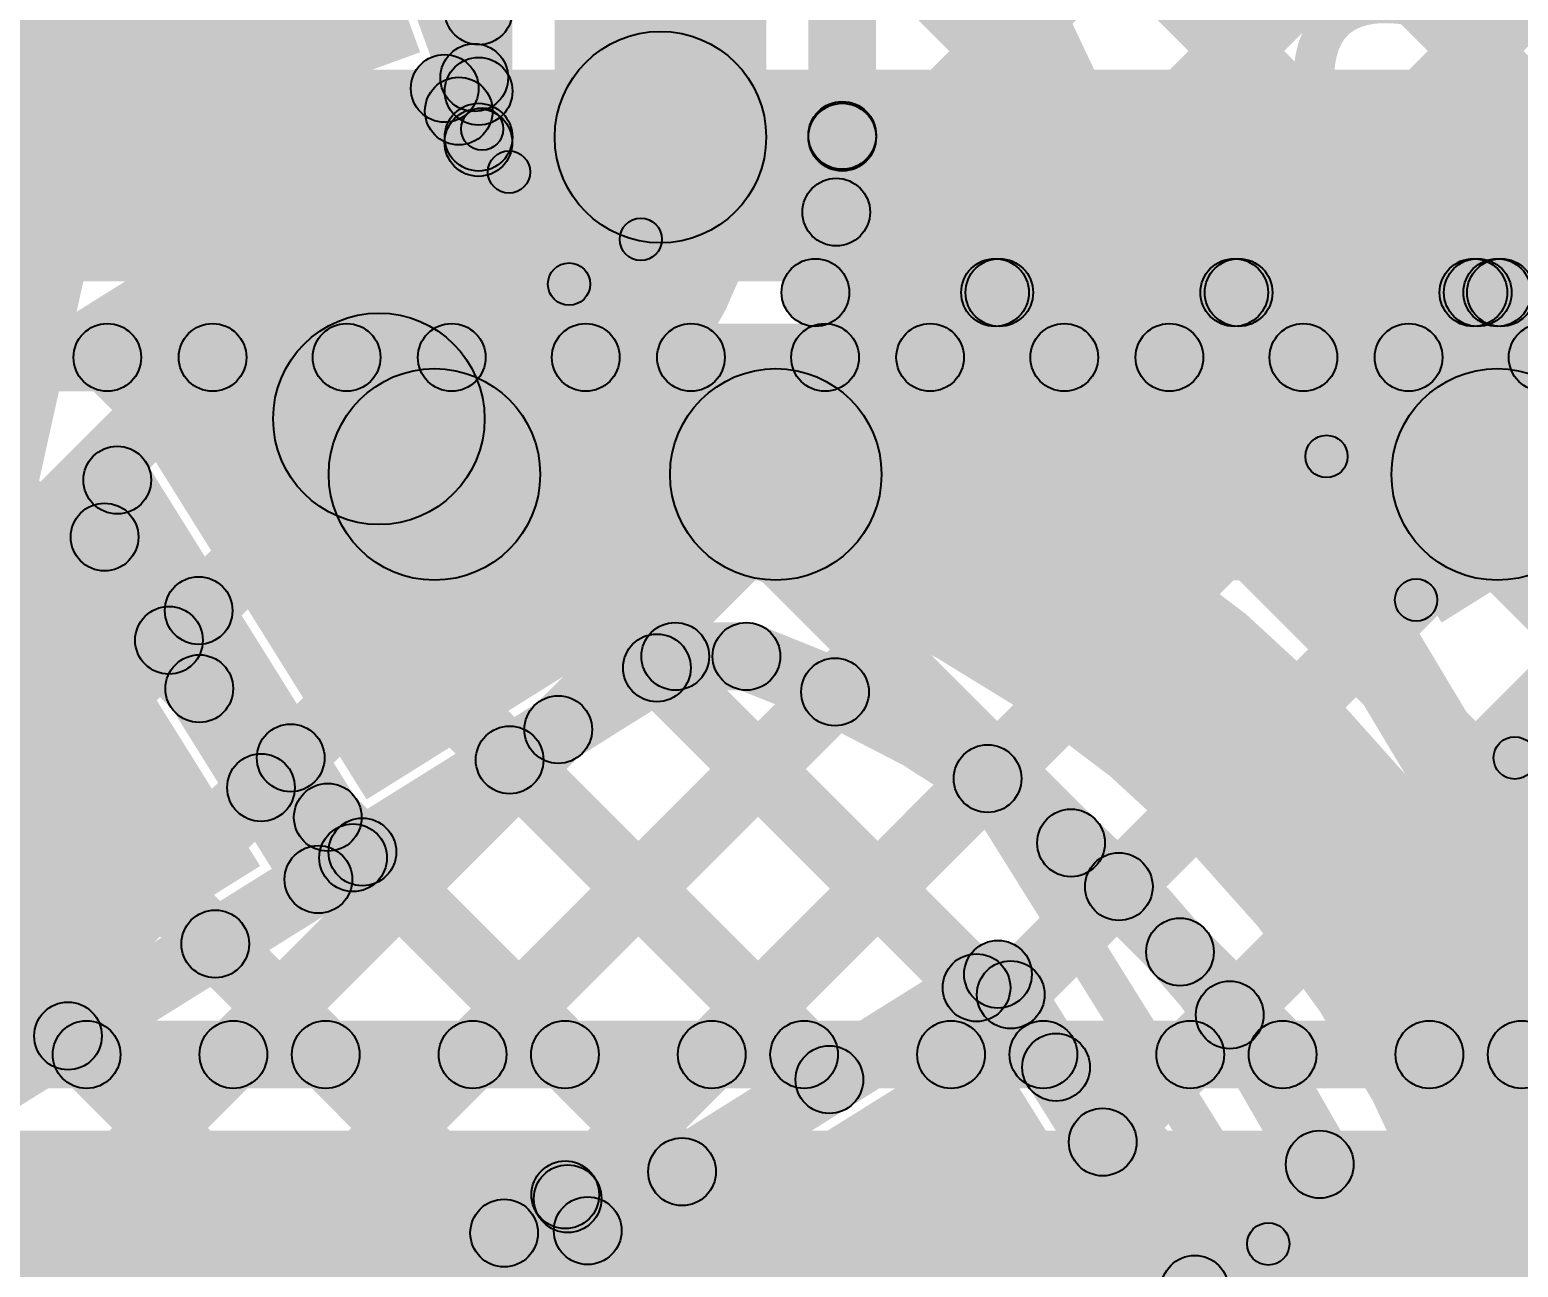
# Model space of a CAD drawing. Header units: millimetres. Extents: x -2.17 to 2.17, y -2.17 to 2.17.
# Drawn here: x -0.9881 to -0.8121, y -0.5866 to -0.4404 of the extents above; entities that cross this region are included whole.
import ezdxf

# ---------------------------------------------------------------- set-up
doc = ezdxf.new("R2010")
doc.units = ezdxf.units.MM
doc.header["$MEASUREMENT"] = 0
for name, color, linetype in [('BottomLayer', 5, 'Continuous'), ('BottomOverlay', 54, 'Continuous'), ('Mechanical2', 216, 'Continuous'), ('TopLayer', 1, 'Continuous'), ('TopOverlay', 2, 'Continuous'), ('TopPaste', 8, 'Continuous'), ('TopSolder', 216, 'Continuous')]:
    doc.layers.add(name, color=color, linetype=linetype)

# ---------------------------------------------------------------- blocks, each defined once
blk = doc.blocks.new('WS2812B_M____216')
at = {"layer": 'TopLayer'}
blk.add_hatch(color=1, dxfattribs=at).paths.add_polyline_path([(0.03504, 0.05079), (0.09409, 0.05079), (0.09409, 0.01142), (0.03504, 0.01142)])
at = {"layer": 'TopPaste'}
blk.add_hatch(color=8, dxfattribs=at).paths.add_polyline_path([(0.03504, 0.05079), (0.09409, 0.05079), (0.09409, 0.01142), (0.03504, 0.01142)])
at = {"layer": 'TopSolder'}
blk.add_hatch(color=216, dxfattribs=at).paths.add_polyline_path([(0.03104, 0.05479), (0.09809, 0.05479), (0.09809, 0.00742), (0.03104, 0.00742)])
blk = doc.blocks.new('WS2812B_M____218')
at = {"layer": 'TopLayer'}
for points in [[(-0.09409, 0.05079), (-0.03504, 0.05079), (-0.03504, 0.01142), (-0.09409, 0.01142)], [(0.03504, 0.05079), (0.09409, 0.05079), (0.09409, 0.01142), (0.03504, 0.01142)], [(-0.09409, -0.01142), (-0.03504, -0.01142), (-0.03504, -0.05079), (-0.09409, -0.05079)]]:
    blk.add_hatch(color=1, dxfattribs=at).paths.add_polyline_path(points)
at = {"layer": 'TopOverlay'}
h = blk.add_hatch(color=2, dxfattribs=at)
edge = h.paths.add_edge_path()
edge.add_arc((-0.07, 0.07), 0.0025, 0, 360)
h = blk.add_hatch(color=2, dxfattribs=at)
edge = h.paths.add_edge_path()
edge.add_arc((-0.07, 0.07), 0.0025, 0, 360)
for points in [[(-0.07, 0.0675), (-0.07, 0.0725), (0.07, 0.0725), (0.07, 0.0675)], [(-0.0675, 0.06), (-0.0725, 0.06), (-0.0725, 0.07), (-0.0675, 0.07)], [(0.0725, 0.06), (0.0675, 0.06), (0.0675, 0.07), (0.0725, 0.07)]]:
    blk.add_hatch(color=2, dxfattribs=at).paths.add_polyline_path(points)
h = blk.add_hatch(color=2, dxfattribs=at)
edge = h.paths.add_edge_path()
edge.add_arc((0.07, 0.07), 0.0025, 0, 360)
h = blk.add_hatch(color=2, dxfattribs=at)
edge = h.paths.add_edge_path()
edge.add_arc((0.07, 0.07), 0.0025, 0, 360)
h = blk.add_hatch(color=2, dxfattribs=at)
edge = h.paths.add_edge_path()
edge.add_arc((-0.091, 0.061), 0.0025, 0, 360)
h = blk.add_hatch(color=2, dxfattribs=at)
edge = h.paths.add_edge_path()
edge.add_arc((-0.085, 0.061), 0.0025, 0, 360)
h = blk.add_hatch(color=2, dxfattribs=at)
edge = h.paths.add_edge_path()
edge.add_arc((-0.07, 0.06), 0.0025, 0, 360)
at = {"layer": 'TopPaste'}
for points in [[(-0.09409, 0.05079), (-0.03504, 0.05079), (-0.03504, 0.01142), (-0.09409, 0.01142)], [(0.03504, 0.05079), (0.09409, 0.05079), (0.09409, 0.01142), (0.03504, 0.01142)], [(-0.09409, -0.01142), (-0.03504, -0.01142), (-0.03504, -0.05079), (-0.09409, -0.05079)]]:
    blk.add_hatch(color=8, dxfattribs=at).paths.add_polyline_path(points)
at = {"layer": 'TopSolder'}
for points in [[(-0.09809, 0.05479), (-0.03104, 0.05479), (-0.03104, 0.00742), (-0.09809, 0.00742)], [(0.03104, 0.05479), (0.09809, 0.05479), (0.09809, 0.00742), (0.03104, 0.00742)], [(-0.09809, -0.00742), (-0.03104, -0.00742), (-0.03104, -0.05479), (-0.09809, -0.05479)]]:
    blk.add_hatch(color=216, dxfattribs=at).paths.add_polyline_path(points)
at = {"layer": 'TopOverlay', "const_width": 0.005}
blk.add_lwpolyline([(-0.085, 0.061, 1), (-0.091, 0.061, 1)], format="xyb", close=True, dxfattribs=at)
at = {"layer": 'TopOverlay'}
for centre in [(-0.07, 0.07), (-0.07, 0.07), (0.07, 0.07), (0.07, 0.07), (-0.091, 0.061), (-0.085, 0.061), (-0.07, 0.06)]:
    blk.add_circle(centre, 0.0025, dxfattribs=at)
blk = doc.blocks.new('C__0402_389')
at = {"layer": 'TopLayer'}
for points in [[(-0.0275, -0.0125), (-0.0275, 0.0125), (-0.0095, 0.0125), (-0.0095, -0.0125)], [(0.0095, -0.0125), (0.0095, 0.0125), (0.0275, 0.0125), (0.0275, -0.0125)]]:
    blk.add_hatch(color=1, dxfattribs=at).paths.add_polyline_path(points)
at = {"layer": 'TopOverlay'}
h = blk.add_hatch(color=2, dxfattribs=at)
edge = h.paths.add_edge_path()
edge.add_arc((-0.031, 0.016), 0.0025, 0, 360)
h = blk.add_hatch(color=2, dxfattribs=at)
edge = h.paths.add_edge_path()
edge.add_arc((-0.031, 0.016), 0.0025, 0, 360)
for points in [[(-0.011, 0.0185), (-0.011, 0.0135), (-0.031, 0.0135), (-0.031, 0.0185)], [(0.031, 0.0185), (0.031, 0.0135), (0.011, 0.0135), (0.011, 0.0185)], [(-0.0335, 0.016), (-0.0285, 0.016), (-0.0285, -0.016), (-0.0335, -0.016)], [(0.0285, 0.016), (0.0335, 0.016), (0.0335, -0.016), (0.0285, -0.016)], [(-0.011, -0.0135), (-0.011, -0.0185), (-0.031, -0.0185), (-0.031, -0.0135)], [(0.031, -0.0135), (0.031, -0.0185), (0.011, -0.0185), (0.011, -0.0135)]]:
    blk.add_hatch(color=2, dxfattribs=at).paths.add_polyline_path(points)
h = blk.add_hatch(color=2, dxfattribs=at)
edge = h.paths.add_edge_path()
edge.add_arc((-0.011, 0.016), 0.0025, 0, 360)
h = blk.add_hatch(color=2, dxfattribs=at)
edge = h.paths.add_edge_path()
edge.add_arc((0.011, 0.016), 0.0025, 0, 360)
h = blk.add_hatch(color=2, dxfattribs=at)
edge = h.paths.add_edge_path()
edge.add_arc((0.031, 0.016), 0.0025, 0, 360)
h = blk.add_hatch(color=2, dxfattribs=at)
edge = h.paths.add_edge_path()
edge.add_arc((0.031, 0.016), 0.0025, 0, 360)
h = blk.add_hatch(color=2, dxfattribs=at)
edge = h.paths.add_edge_path()
edge.add_arc((-0.031, -0.016), 0.0025, 0, 360)
h = blk.add_hatch(color=2, dxfattribs=at)
edge = h.paths.add_edge_path()
edge.add_arc((-0.031, -0.016), 0.0025, 0, 360)
h = blk.add_hatch(color=2, dxfattribs=at)
edge = h.paths.add_edge_path()
edge.add_arc((-0.011, -0.016), 0.0025, 0, 360)
h = blk.add_hatch(color=2, dxfattribs=at)
edge = h.paths.add_edge_path()
edge.add_arc((0.011, -0.016), 0.0025, 0, 360)
h = blk.add_hatch(color=2, dxfattribs=at)
edge = h.paths.add_edge_path()
edge.add_arc((0.031, -0.016), 0.0025, 0, 360)
h = blk.add_hatch(color=2, dxfattribs=at)
edge = h.paths.add_edge_path()
edge.add_arc((0.031, -0.016), 0.0025, 0, 360)
at = {"layer": 'TopPaste'}
for points in [[(-0.0275, -0.0125), (-0.0275, 0.0125), (-0.0095, 0.0125), (-0.0095, -0.0125)], [(0.0095, -0.0125), (0.0095, 0.0125), (0.0275, 0.0125), (0.0275, -0.0125)]]:
    blk.add_hatch(color=8, dxfattribs=at).paths.add_polyline_path(points)
at = {"layer": 'TopSolder'}
for points in [[(-0.02986, -0.01486), (-0.02986, 0.01486), (-0.00714, 0.01486), (-0.00714, -0.01486)], [(0.00714, -0.01486), (0.00714, 0.01486), (0.02986, 0.01486), (0.02986, -0.01486)]]:
    blk.add_hatch(color=216, dxfattribs=at).paths.add_polyline_path(points)
at = {"layer": 'TopOverlay'}
for centre in [(-0.031, 0.016), (-0.031, 0.016), (-0.011, 0.016), (0.011, 0.016), (0.031, 0.016), (0.031, 0.016), (-0.031, -0.016), (-0.031, -0.016), (-0.011, -0.016), (0.011, -0.016), (0.031, -0.016), (0.031, -0.016)]:
    blk.add_circle(centre, 0.0025, dxfattribs=at)

msp = doc.modelspace()

# ---------------------------------------------------------------- hatches: boundary and pattern name
at = {"layer": 'BottomLayer'}
for points in [[(-1.01947, -0.47011), (-1.01947, -0.44511), (-0.62661, -0.44511), (-0.62661, -0.47011)], [(-1.01947, -0.48311), (-1.01947, -0.47511), (-0.62661, -0.47511), (-0.62661, -0.48311)], [(-1.06663, -0.48194), (-1.06097, -0.47628), (-0.97858, -0.55867), (-0.98424, -0.56433)], [(-1.0387, -0.55696), (-1.04436, -0.5513), (-0.96934, -0.47628), (-0.96368, -0.48194)], [(-1.03834, -0.48194), (-1.03269, -0.47628), (-0.9503, -0.55867), (-0.95596, -0.56433)], [(-1.01779, -0.56433), (-1.02344, -0.55867), (-0.94105, -0.47628), (-0.9354, -0.48194)], [(-1.01006, -0.48194), (-1.0044, -0.47628), (-0.92201, -0.55867), (-0.92767, -0.56433)], [(-0.9895, -0.56433), (-0.99516, -0.55867), (-0.91277, -0.47628), (-0.90711, -0.48194)], [(-0.98178, -0.48194), (-0.97612, -0.47628), (-0.89373, -0.55867), (-0.89939, -0.56433)], [(-0.96122, -0.56433), (-0.96688, -0.55867), (-0.88449, -0.47628), (-0.87883, -0.48194)], [(-0.95349, -0.48194), (-0.94783, -0.47628), (-0.86545, -0.55867), (-0.8711, -0.56433)], [(-0.93293, -0.56433), (-0.93859, -0.55867), (-0.8562, -0.47628), (-0.85054, -0.48194)], [(-0.92521, -0.48194), (-0.91955, -0.47628), (-0.83716, -0.55867), (-0.84282, -0.56433)], [(-0.90465, -0.56433), (-0.91031, -0.55867), (-0.82792, -0.47628), (-0.82226, -0.48194)], [(-0.89692, -0.48194), (-0.89127, -0.47628), (-0.80888, -0.55867), (-0.81453, -0.56433)], [(-0.87637, -0.56433), (-0.88202, -0.55867), (-0.79963, -0.47628), (-0.79398, -0.48194)], [(-0.86864, -0.48194), (-0.86298, -0.47628), (-0.78059, -0.55867), (-0.78625, -0.56433)], [(-0.84808, -0.56433), (-0.85374, -0.55867), (-0.77135, -0.47628), (-0.76569, -0.48194)], [(-0.84035, -0.48194), (-0.8347, -0.47628), (-0.75231, -0.55867), (-0.75797, -0.56433)], [(-0.8198, -0.56433), (-0.82545, -0.55867), (-0.74306, -0.47628), (-0.73741, -0.48194)], [(-1.03745, -0.5655), (-1.03745, -0.5575), (-0.29659, -0.5575), (-0.29659, -0.5655)], [(-1.06861, -0.5955), (-1.06861, -0.5705), (-0.285, -0.5705), (-0.285, -0.5955)]]:
    msp.add_hatch(color=5, dxfattribs=at).paths.add_polyline_path(points)
h = msp.add_hatch(color=5, dxfattribs=at)
edge = h.paths.add_edge_path()
edge.add_arc((-0.97895, -0.47911), 0.004, 0, 360)
h = msp.add_hatch(color=5, dxfattribs=at)
edge = h.paths.add_edge_path()
edge.add_arc((-0.96651, -0.47911), 0.004, 0, 360)
h = msp.add_hatch(color=5, dxfattribs=at)
edge = h.paths.add_edge_path()
edge.add_arc((-0.95066, -0.47911), 0.004, 0, 360)
h = msp.add_hatch(color=5, dxfattribs=at)
edge = h.paths.add_edge_path()
edge.add_arc((-0.93823, -0.47911), 0.004, 0, 360)
h = msp.add_hatch(color=5, dxfattribs=at)
edge = h.paths.add_edge_path()
edge.add_arc((-0.92238, -0.47911), 0.004, 0, 360)
h = msp.add_hatch(color=5, dxfattribs=at)
edge = h.paths.add_edge_path()
edge.add_arc((-0.90994, -0.47911), 0.004, 0, 360)
h = msp.add_hatch(color=5, dxfattribs=at)
edge = h.paths.add_edge_path()
edge.add_arc((-0.89409, -0.47911), 0.004, 0, 360)
h = msp.add_hatch(color=5, dxfattribs=at)
edge = h.paths.add_edge_path()
edge.add_arc((-0.88166, -0.47911), 0.004, 0, 360)
h = msp.add_hatch(color=5, dxfattribs=at)
edge = h.paths.add_edge_path()
edge.add_arc((-0.86581, -0.47911), 0.004, 0, 360)
h = msp.add_hatch(color=5, dxfattribs=at)
edge = h.paths.add_edge_path()
edge.add_arc((-0.85337, -0.47911), 0.004, 0, 360)
h = msp.add_hatch(color=5, dxfattribs=at)
edge = h.paths.add_edge_path()
edge.add_arc((-0.83753, -0.47911), 0.004, 0, 360)
h = msp.add_hatch(color=5, dxfattribs=at)
edge = h.paths.add_edge_path()
edge.add_arc((-0.82509, -0.47911), 0.004, 0, 360)
h = msp.add_hatch(color=5, dxfattribs=at)
edge = h.paths.add_edge_path()
edge.add_arc((-0.80924, -0.47911), 0.004, 0, 360)
h = msp.add_hatch(color=5, dxfattribs=at)
edge = h.paths.add_edge_path()
edge.add_arc((-0.98141, -0.5615), 0.004, 0, 360)
h = msp.add_hatch(color=5, dxfattribs=at)
edge = h.paths.add_edge_path()
edge.add_arc((-0.96405, -0.5615), 0.004, 0, 360)
h = msp.add_hatch(color=5, dxfattribs=at)
edge = h.paths.add_edge_path()
edge.add_arc((-0.95313, -0.5615), 0.004, 0, 360)
h = msp.add_hatch(color=5, dxfattribs=at)
edge = h.paths.add_edge_path()
edge.add_arc((-0.93576, -0.5615), 0.004, 0, 360)
h = msp.add_hatch(color=5, dxfattribs=at)
edge = h.paths.add_edge_path()
edge.add_arc((-0.92484, -0.5615), 0.004, 0, 360)
h = msp.add_hatch(color=5, dxfattribs=at)
edge = h.paths.add_edge_path()
edge.add_arc((-0.90748, -0.5615), 0.004, 0, 360)
h = msp.add_hatch(color=5, dxfattribs=at)
edge = h.paths.add_edge_path()
edge.add_arc((-0.89656, -0.5615), 0.004, 0, 360)
h = msp.add_hatch(color=5, dxfattribs=at)
edge = h.paths.add_edge_path()
edge.add_arc((-0.87919, -0.5615), 0.004, 0, 360)
h = msp.add_hatch(color=5, dxfattribs=at)
edge = h.paths.add_edge_path()
edge.add_arc((-0.86827, -0.5615), 0.004, 0, 360)
h = msp.add_hatch(color=5, dxfattribs=at)
edge = h.paths.add_edge_path()
edge.add_arc((-0.85091, -0.5615), 0.004, 0, 360)
h = msp.add_hatch(color=5, dxfattribs=at)
edge = h.paths.add_edge_path()
edge.add_arc((-0.83999, -0.5615), 0.004, 0, 360)
h = msp.add_hatch(color=5, dxfattribs=at)
edge = h.paths.add_edge_path()
edge.add_arc((-0.82263, -0.5615), 0.004, 0, 360)
h = msp.add_hatch(color=5, dxfattribs=at)
edge = h.paths.add_edge_path()
edge.add_arc((-0.81171, -0.5615), 0.004, 0, 360)
at = {"layer": 'TopLayer'}
for points in [[(-0.96567, -0.375), (-0.95815, -0.37226), (-0.9318, -0.44467), (-0.93932, -0.44741)], [(-0.88545, -0.38028), (-0.87979, -0.37462), (-0.79367, -0.46074), (-0.79933, -0.4664)], [(-0.88994, -0.46477), (-0.8956, -0.45911), (-0.82691, -0.39042), (-0.82125, -0.39608)], [(-0.8949, -0.39911), (-0.88924, -0.39346), (-0.81408, -0.46862), (-0.81974, -0.47427)], [(-0.93105, -0.45308), (-0.93905, -0.45308), (-0.93905, -0.3983), (-0.93105, -0.3983)], [(-0.90105, -0.45308), (-0.92605, -0.45308), (-0.92605, -0.3983), (-0.90105, -0.3983)], [(-0.88805, -0.45308), (-0.89605, -0.45308), (-0.89605, -0.3983), (-0.88805, -0.3983)], [(-0.87116, -0.47427), (-0.87682, -0.46862), (-0.81345, -0.40525), (-0.80779, -0.4109)], [(-0.99385, -0.52442), (-1.00361, -0.52225), (-0.98057, -0.41856), (-0.97081, -0.42073)], [(-0.89488, -0.42741), (-0.88922, -0.42176), (-0.84236, -0.46862), (-0.84802, -0.47427)], [(-0.84288, -0.47427), (-0.84854, -0.46862), (-0.80729, -0.42738), (-0.80164, -0.43303)], [(-0.94319, -0.43567), (-0.93753, -0.43002), (-0.93222, -0.43533), (-0.93788, -0.44098)], [(-0.93769, -0.45107), (-0.94043, -0.44356), (-0.93693, -0.44228), (-0.93419, -0.4498)], [(-0.94245, -0.44943), (-0.93567, -0.44519), (-0.93167, -0.45159), (-0.93846, -0.45583)], [(-0.93456, -0.45282), (-0.94022, -0.44716), (-0.93788, -0.44482), (-0.93222, -0.45048)], [(-0.81459, -0.47427), (-0.82025, -0.46862), (-0.79937, -0.44773), (-0.79371, -0.45339)], [(-0.89488, -0.4557), (-0.88922, -0.45004), (-0.87065, -0.46862), (-0.8763, -0.47427)], [(-0.81205, -0.47484), (-0.81629, -0.46806), (-0.80803, -0.46289), (-0.80379, -0.46968)], [(-0.89522, -0.47544), (-0.89522, -0.46744), (-0.81461, -0.46744), (-0.81461, -0.47544)], [(-0.94027, -0.50544), (-0.94027, -0.48044), (-0.89991, -0.48044), (-0.89991, -0.50544)], [(-0.89991, -0.50544), (-0.89991, -0.48044), (-0.81461, -0.48044), (-0.81461, -0.50544)], [(-0.97538, -0.5012), (-0.98319, -0.49947), (-0.98169, -0.49274), (-0.97388, -0.49447)], [(-0.98118, -0.49573), (-0.97439, -0.49149), (-0.9465, -0.53613), (-0.95328, -0.54037)], [(-0.98267, -0.50246), (-0.97589, -0.49822), (-0.9506, -0.53869), (-0.95738, -0.54293)], [(-0.96883, -0.51537), (-0.97448, -0.50971), (-0.97098, -0.5062), (-0.96532, -0.51186)], [(-0.94777, -0.54164), (-0.95201, -0.53485), (-0.91392, -0.51105), (-0.90968, -0.51784)], [(-0.9118, -0.51844), (-0.9118, -0.51044), (-0.90338, -0.51044), (-0.90338, -0.51844)], [(-0.9168, -0.51863), (-0.91114, -0.51297), (-0.87335, -0.55077), (-0.87901, -0.55642)], [(-0.97091, -0.52109), (-0.96525, -0.51544), (-0.95005, -0.53063), (-0.95571, -0.53629)], [(-0.97934, -0.61073), (-0.98499, -0.60507), (-0.89574, -0.51582), (-0.89008, -0.52147)], [(-0.99867, -0.60178), (-1.00433, -0.59612), (-0.92847, -0.52027), (-0.92281, -0.52592)], [(-0.95795, -0.53278), (-0.96361, -0.52712), (-0.9601, -0.52361), (-0.95444, -0.52927)], [(-0.93421, -0.52951), (-0.92855, -0.52385), (-0.89076, -0.56164), (-0.89641, -0.5673)], [(-0.92169, -0.58137), (-0.92735, -0.57571), (-0.8777, -0.52606), (-0.87204, -0.53172)], [(-0.95571, -0.53629), (-0.95005, -0.53063), (-0.94596, -0.53473), (-0.95161, -0.54038)], [(-0.95161, -0.54038), (-0.94596, -0.53473), (-0.90816, -0.57252), (-0.91382, -0.57818)], [(-0.86782, -0.53932), (-0.86217, -0.53367), (-0.84929, -0.54654), (-0.85495, -0.5522)], [(-1.00052, -0.5746), (-1.00476, -0.56782), (-0.95611, -0.53742), (-0.95187, -0.5442)], [(-0.8693, -0.55726), (-0.87496, -0.5516), (-0.86218, -0.53883), (-0.85652, -0.54449)], [(-0.96902, -0.55126), (-0.96336, -0.54561), (-0.9292, -0.57977), (-0.93486, -0.58543)], [(-0.92003, -0.58572), (-0.92427, -0.57893), (-0.87576, -0.54862), (-0.87152, -0.5554)], [(-0.87703, -0.55413), (-0.87025, -0.54989), (-0.82942, -0.61524), (-0.8362, -0.61948)], [(-0.85842, -0.57467), (-0.86408, -0.56901), (-0.84906, -0.55399), (-0.8434, -0.55965)], [(-0.98643, -0.56214), (-0.98077, -0.55648), (-0.94661, -0.59065), (-0.95226, -0.5963)], [(-0.8696, -0.56583), (-0.86394, -0.56017), (-0.82285, -0.60127), (-0.8285, -0.60693)], [(-1.00384, -0.57302), (-0.99818, -0.56736), (-0.96401, -0.60152), (-0.96967, -0.60718)], [(-0.84754, -0.59208), (-0.8532, -0.58642), (-0.83843, -0.57165), (-0.83277, -0.5773)], [(-0.97322, -0.61306), (-0.97746, -0.60627), (-0.92692, -0.57469), (-0.92268, -0.58148)], [(-0.92819, -0.5802), (-0.92141, -0.57596), (-0.91876, -0.5802), (-0.92554, -0.58444)]]:
    msp.add_hatch(color=1, dxfattribs=at).paths.add_polyline_path(points)
h = msp.add_hatch(color=1, dxfattribs=at)
edge = h.paths.add_edge_path()
edge.add_arc((-0.93505, -0.43815), 0.004, 0, 360)
h = msp.add_hatch(color=1, dxfattribs=at)
edge = h.paths.add_edge_path()
edge.add_arc((-0.91355, -0.45308), 0.0125, 0, 360)
h = msp.add_hatch(color=1, dxfattribs=at)
edge = h.paths.add_edge_path()
edge.add_arc((-0.91355, -0.45308), 0.0125, 0, 360)
h = msp.add_hatch(color=1, dxfattribs=at)
edge = h.paths.add_edge_path()
edge.add_arc((-0.93906, -0.44731), 0.004, 0, 360)
h = msp.add_hatch(color=1, dxfattribs=at)
edge = h.paths.add_edge_path()
edge.add_arc((-0.93906, -0.44731), 0.004, 0, 360)
h = msp.add_hatch(color=1, dxfattribs=at)
edge = h.paths.add_edge_path()
edge.add_arc((-0.93556, -0.44604), 0.004, 0, 360)
h = msp.add_hatch(color=1, dxfattribs=at)
edge = h.paths.add_edge_path()
edge.add_arc((-0.93556, -0.44604), 0.004, 0, 360)
h = msp.add_hatch(color=1, dxfattribs=at)
edge = h.paths.add_edge_path()
edge.add_arc((-0.93505, -0.44765), 0.004, 0, 360)
h = msp.add_hatch(color=1, dxfattribs=at)
edge = h.paths.add_edge_path()
edge.add_arc((-0.93739, -0.44999), 0.004, 0, 360)
h = msp.add_hatch(color=1, dxfattribs=at)
edge = h.paths.add_edge_path()
edge.add_arc((-0.93507, -0.45371), 0.004, 0, 360)
h = msp.add_hatch(color=1, dxfattribs=at)
edge = h.paths.add_edge_path()
edge.add_arc((-0.93505, -0.45308), 0.004, 0, 360)
h = msp.add_hatch(color=1, dxfattribs=at)
edge = h.paths.add_edge_path()
edge.add_arc((-0.89205, -0.45287), 0.004, 0, 360)
h = msp.add_hatch(color=1, dxfattribs=at)
edge = h.paths.add_edge_path()
edge.add_arc((-0.89205, -0.45308), 0.004, 0, 360)
h = msp.add_hatch(color=1, dxfattribs=at)
edge = h.paths.add_edge_path()
edge.add_arc((-0.89205, -0.45308), 0.004, 0, 360)
h = msp.add_hatch(color=1, dxfattribs=at)
edge = h.paths.add_edge_path()
edge.add_arc((-0.89277, -0.46194), 0.004, 0, 360)
h = msp.add_hatch(color=1, dxfattribs=at)
edge = h.paths.add_edge_path()
edge.add_arc((-0.89522, -0.47144), 0.004, 0, 360)
h = msp.add_hatch(color=1, dxfattribs=at)
edge = h.paths.add_edge_path()
edge.add_arc((-0.89522, -0.47144), 0.004, 0, 360)
h = msp.add_hatch(color=1, dxfattribs=at)
edge = h.paths.add_edge_path()
edge.add_arc((-0.87399, -0.47144), 0.004, 0, 360)
h = msp.add_hatch(color=1, dxfattribs=at)
edge = h.paths.add_edge_path()
edge.add_arc((-0.87348, -0.47144), 0.004, 0, 360)
h = msp.add_hatch(color=1, dxfattribs=at)
edge = h.paths.add_edge_path()
edge.add_arc((-0.84571, -0.47144), 0.004, 0, 360)
h = msp.add_hatch(color=1, dxfattribs=at)
edge = h.paths.add_edge_path()
edge.add_arc((-0.84519, -0.47144), 0.004, 0, 360)
h = msp.add_hatch(color=1, dxfattribs=at)
edge = h.paths.add_edge_path()
edge.add_arc((-0.81742, -0.47144), 0.004, 0, 360)
h = msp.add_hatch(color=1, dxfattribs=at)
edge = h.paths.add_edge_path()
edge.add_arc((-0.81691, -0.47144), 0.004, 0, 360)
h = msp.add_hatch(color=1, dxfattribs=at)
edge = h.paths.add_edge_path()
edge.add_arc((-0.81461, -0.47144), 0.004, 0, 360)
h = msp.add_hatch(color=1, dxfattribs=at)
edge = h.paths.add_edge_path()
edge.add_arc((-0.81417, -0.47145), 0.004, 0, 360)
h = msp.add_hatch(color=1, dxfattribs=at)
edge = h.paths.add_edge_path()
edge.add_arc((-0.94684, -0.48637), 0.0125, 0, 360)
h = msp.add_hatch(color=1, dxfattribs=at)
edge = h.paths.add_edge_path()
edge.add_arc((-0.94684, -0.48637), 0.0125, 0, 360)
h = msp.add_hatch(color=1, dxfattribs=at)
edge = h.paths.add_edge_path()
edge.add_arc((-0.94027, -0.49294), 0.0125, 0, 360)
h = msp.add_hatch(color=1, dxfattribs=at)
edge = h.paths.add_edge_path()
edge.add_arc((-0.94027, -0.49294), 0.0125, 0, 360)
h = msp.add_hatch(color=1, dxfattribs=at)
edge = h.paths.add_edge_path()
edge.add_arc((-0.89991, -0.49294), 0.0125, 0, 360)
h = msp.add_hatch(color=1, dxfattribs=at)
edge = h.paths.add_edge_path()
edge.add_arc((-0.89991, -0.49294), 0.0125, 0, 360)
h = msp.add_hatch(color=1, dxfattribs=at)
edge = h.paths.add_edge_path()
edge.add_arc((-0.89991, -0.49294), 0.0125, 0, 360)
h = msp.add_hatch(color=1, dxfattribs=at)
edge = h.paths.add_edge_path()
edge.add_arc((-0.81461, -0.49294), 0.0125, 0, 360)
h = msp.add_hatch(color=1, dxfattribs=at)
edge = h.paths.add_edge_path()
edge.add_arc((-0.97778, -0.49361), 0.004, 0, 360)
h = msp.add_hatch(color=1, dxfattribs=at)
edge = h.paths.add_edge_path()
edge.add_arc((-0.97778, -0.49361), 0.004, 0, 360)
h = msp.add_hatch(color=1, dxfattribs=at)
edge = h.paths.add_edge_path()
edge.add_arc((-0.97928, -0.50034), 0.004, 0, 360)
h = msp.add_hatch(color=1, dxfattribs=at)
edge = h.paths.add_edge_path()
edge.add_arc((-0.97928, -0.50034), 0.004, 0, 360)
h = msp.add_hatch(color=1, dxfattribs=at)
edge = h.paths.add_edge_path()
edge.add_arc((-0.96815, -0.50903), 0.004, 0, 360)
h = msp.add_hatch(color=1, dxfattribs=at)
edge = h.paths.add_edge_path()
edge.add_arc((-0.97166, -0.51254), 0.004, 0, 360)
h = msp.add_hatch(color=1, dxfattribs=at)
edge = h.paths.add_edge_path()
edge.add_arc((-0.91397, -0.5158), 0.004, 0, 360)
h = msp.add_hatch(color=1, dxfattribs=at)
edge = h.paths.add_edge_path()
edge.add_arc((-0.9118, -0.51444), 0.004, 0, 360)
h = msp.add_hatch(color=1, dxfattribs=at)
edge = h.paths.add_edge_path()
edge.add_arc((-0.9118, -0.51444), 0.004, 0, 360)
h = msp.add_hatch(color=1, dxfattribs=at)
edge = h.paths.add_edge_path()
edge.add_arc((-0.90338, -0.51444), 0.004, 0, 360)
h = msp.add_hatch(color=1, dxfattribs=at)
edge = h.paths.add_edge_path()
edge.add_arc((-0.90338, -0.51444), 0.004, 0, 360)
h = msp.add_hatch(color=1, dxfattribs=at)
edge = h.paths.add_edge_path()
edge.add_arc((-0.96808, -0.51826), 0.004, 0, 360)
h = msp.add_hatch(color=1, dxfattribs=at)
edge = h.paths.add_edge_path()
edge.add_arc((-0.89291, -0.51865), 0.004, 0, 360)
h = msp.add_hatch(color=1, dxfattribs=at)
edge = h.paths.add_edge_path()
edge.add_arc((-0.92564, -0.52309), 0.004, 0, 360)
h = msp.add_hatch(color=1, dxfattribs=at)
edge = h.paths.add_edge_path()
edge.add_arc((-0.95727, -0.52644), 0.004, 0, 360)
h = msp.add_hatch(color=1, dxfattribs=at)
edge = h.paths.add_edge_path()
edge.add_arc((-0.93138, -0.52668), 0.004, 0, 360)
h = msp.add_hatch(color=1, dxfattribs=at)
edge = h.paths.add_edge_path()
edge.add_arc((-0.96078, -0.52995), 0.004, 0, 360)
h = msp.add_hatch(color=1, dxfattribs=at)
edge = h.paths.add_edge_path()
edge.add_arc((-0.87487, -0.52889), 0.004, 0, 360)
h = msp.add_hatch(color=1, dxfattribs=at)
edge = h.paths.add_edge_path()
edge.add_arc((-0.95288, -0.53346), 0.004, 0, 360)
h = msp.add_hatch(color=1, dxfattribs=at)
edge = h.paths.add_edge_path()
edge.add_arc((-0.95288, -0.53346), 0.004, 0, 360)
h = msp.add_hatch(color=1, dxfattribs=at)
edge = h.paths.add_edge_path()
edge.add_arc((-0.865, -0.53649), 0.004, 0, 360)
h = msp.add_hatch(color=1, dxfattribs=at)
edge = h.paths.add_edge_path()
edge.add_arc((-0.94989, -0.53825), 0.004, 0, 360)
h = msp.add_hatch(color=1, dxfattribs=at)
edge = h.paths.add_edge_path()
edge.add_arc((-0.94989, -0.53825), 0.004, 0, 360)
h = msp.add_hatch(color=1, dxfattribs=at)
edge = h.paths.add_edge_path()
edge.add_arc((-0.94879, -0.53756), 0.004, 0, 360)
h = msp.add_hatch(color=1, dxfattribs=at)
edge = h.paths.add_edge_path()
edge.add_arc((-0.94879, -0.53756), 0.004, 0, 360)
h = msp.add_hatch(color=1, dxfattribs=at)
edge = h.paths.add_edge_path()
edge.add_arc((-0.95399, -0.54081), 0.004, 0, 360)
h = msp.add_hatch(color=1, dxfattribs=at)
edge = h.paths.add_edge_path()
edge.add_arc((-0.95399, -0.54081), 0.004, 0, 360)
h = msp.add_hatch(color=1, dxfattribs=at)
edge = h.paths.add_edge_path()
edge.add_arc((-0.85935, -0.54166), 0.004, 0, 360)
h = msp.add_hatch(color=1, dxfattribs=at)
edge = h.paths.add_edge_path()
edge.add_arc((-0.96619, -0.54843), 0.004, 0, 360)
h = msp.add_hatch(color=1, dxfattribs=at)
edge = h.paths.add_edge_path()
edge.add_arc((-0.85212, -0.54937), 0.004, 0, 360)
h = msp.add_hatch(color=1, dxfattribs=at)
edge = h.paths.add_edge_path()
edge.add_arc((-0.87364, -0.55201), 0.004, 0, 360)
h = msp.add_hatch(color=1, dxfattribs=at)
edge = h.paths.add_edge_path()
edge.add_arc((-0.87364, -0.55201), 0.004, 0, 360)
h = msp.add_hatch(color=1, dxfattribs=at)
edge = h.paths.add_edge_path()
edge.add_arc((-0.87618, -0.5536), 0.004, 0, 360)
h = msp.add_hatch(color=1, dxfattribs=at)
edge = h.paths.add_edge_path()
edge.add_arc((-0.87213, -0.55443), 0.004, 0, 360)
h = msp.add_hatch(color=1, dxfattribs=at)
edge = h.paths.add_edge_path()
edge.add_arc((-0.84623, -0.55682), 0.004, 0, 360)
h = msp.add_hatch(color=1, dxfattribs=at)
edge = h.paths.add_edge_path()
edge.add_arc((-0.9836, -0.55931), 0.004, 0, 360)
h = msp.add_hatch(color=1, dxfattribs=at)
edge = h.paths.add_edge_path()
edge.add_arc((-0.86677, -0.563), 0.004, 0, 360)
h = msp.add_hatch(color=1, dxfattribs=at)
edge = h.paths.add_edge_path()
edge.add_arc((-0.89358, -0.56447), 0.004, 0, 360)
h = msp.add_hatch(color=1, dxfattribs=at)
edge = h.paths.add_edge_path()
edge.add_arc((-0.86125, -0.57184), 0.004, 0, 360)
h = msp.add_hatch(color=1, dxfattribs=at)
edge = h.paths.add_edge_path()
edge.add_arc((-0.91099, -0.57535), 0.004, 0, 360)
h = msp.add_hatch(color=1, dxfattribs=at)
edge = h.paths.add_edge_path()
edge.add_arc((-0.8356, -0.57448), 0.004, 0, 360)
h = msp.add_hatch(color=1, dxfattribs=at)
edge = h.paths.add_edge_path()
edge.add_arc((-0.9248, -0.57808), 0.004, 0, 360)
h = msp.add_hatch(color=1, dxfattribs=at)
edge = h.paths.add_edge_path()
edge.add_arc((-0.9248, -0.57808), 0.004, 0, 360)
h = msp.add_hatch(color=1, dxfattribs=at)
edge = h.paths.add_edge_path()
edge.add_arc((-0.92452, -0.57854), 0.004, 0, 360)
h = msp.add_hatch(color=1, dxfattribs=at)
edge = h.paths.add_edge_path()
edge.add_arc((-0.93203, -0.5826), 0.004, 0, 360)
h = msp.add_hatch(color=1, dxfattribs=at)
edge = h.paths.add_edge_path()
edge.add_arc((-0.92215, -0.58232), 0.004, 0, 360)
h = msp.add_hatch(color=1, dxfattribs=at)
edge = h.paths.add_edge_path()
edge.add_arc((-0.92215, -0.58232), 0.004, 0, 360)
h = msp.add_hatch(color=1, dxfattribs=at)
edge = h.paths.add_edge_path()
edge.add_arc((-0.85037, -0.58925), 0.004, 0, 360)

# ---------------------------------------------------------------- linework, layer by layer
at = {"layer": 'BottomLayer'}
for centre in [(-0.97895, -0.47911), (-0.96651, -0.47911), (-0.95066, -0.47911), (-0.93823, -0.47911), (-0.92238, -0.47911), (-0.90994, -0.47911), (-0.89409, -0.47911), (-0.88166, -0.47911), (-0.86581, -0.47911), (-0.85337, -0.47911), (-0.83753, -0.47911), (-0.82509, -0.47911), (-0.80924, -0.47911), (-0.98141, -0.5615), (-0.96405, -0.5615), (-0.95313, -0.5615), (-0.93576, -0.5615), (-0.92484, -0.5615), (-0.90748, -0.5615), (-0.89656, -0.5615), (-0.87919, -0.5615), (-0.86827, -0.5615), (-0.85091, -0.5615), (-0.83999, -0.5615), (-0.82263, -0.5615), (-0.81171, -0.5615)]:
    msp.add_circle(centre, 0.004, dxfattribs=at)
at = {"layer": 'Mechanical2', "const_width": 0.01}
for points in [[(2.16535, 0.001, 1), (-2.16535, 0.001, 1)], [(2.08135, -0.01, 1), (-2.04935, -0.01, 1)], [(1.84055, 0.001, 1), (-1.84055, 0.001, 1)], [(1.6437, 0.001, 1), (-1.6437, 0.001, 1)], [(1.50394, 0, 1), (-1.50394, 0, 1)], [(1.30709, 0.001, 1), (-1.30709, 0.001, 1)], [(1.17323, 0.001, 1), (-1.17323, 0.001, 1)], [(0.97638, 0.001, 1), (-0.97638, 0.001, 1)], [(0.84252, 0.001, 1), (-0.84252, 0.001, 1)]]:
    msp.add_lwpolyline(points, format="xyb", close=True, dxfattribs=at)
at = {"layer": 'TopLayer'}
for points, const_width in [([(-0.875, -0.35299, -0.414214), (-0.775, -0.45299)], 0.025), ([(-0.91355, -0.45308, -0.414214), (-0.94684, -0.48637)], 0.025), ([(-0.89205, -0.45308, -0.085642), (-0.89522, -0.47144)], 0.008), ([(-0.94027, -0.49294, -0.414211), (-0.94684, -0.48637)], 0.025), ([(-0.89991, -0.49294, -0.326836), (-0.802, -0.62673)], 0.025), ([(-0.90338, -0.51444, -0.319416), (-0.8235, -0.62673)], 0.008), ([(-0.95916, -0.63285, -0.414214), (-1.05916, -0.53285)], 0.025), ([(-0.97534, -0.60966, -0.354652), (-1.03766, -0.53285)], 0.008)]:
    msp.add_lwpolyline(points, format="xyb", dxfattribs=dict(at, const_width=const_width))
for centre, radius in [((-0.93505, -0.43815), 0.004), ((-0.91355, -0.45308), 0.0125), ((-0.91355, -0.45308), 0.0125), ((-0.93906, -0.44731), 0.004), ((-0.93906, -0.44731), 0.004), ((-0.93556, -0.44604), 0.004), ((-0.93556, -0.44604), 0.004), ((-0.93505, -0.44765), 0.004), ((-0.93739, -0.44999), 0.004), ((-0.93507, -0.45371), 0.004), ((-0.93505, -0.45308), 0.004), ((-0.89205, -0.45287), 0.004), ((-0.89205, -0.45308), 0.004), ((-0.89205, -0.45308), 0.004), ((-0.89277, -0.46194), 0.004), ((-0.89522, -0.47144), 0.004), ((-0.89522, -0.47144), 0.004), ((-0.87399, -0.47144), 0.004), ((-0.87348, -0.47144), 0.004), ((-0.84571, -0.47144), 0.004), ((-0.84519, -0.47144), 0.004), ((-0.81742, -0.47144), 0.004), ((-0.81691, -0.47144), 0.004), ((-0.81461, -0.47144), 0.004), ((-0.81417, -0.47145), 0.004), ((-0.94684, -0.48637), 0.0125), ((-0.94684, -0.48637), 0.0125), ((-0.94027, -0.49294), 0.0125), ((-0.94027, -0.49294), 0.0125), ((-0.89991, -0.49294), 0.0125), ((-0.89991, -0.49294), 0.0125), ((-0.89991, -0.49294), 0.0125), ((-0.81461, -0.49294), 0.0125), ((-0.97778, -0.49361), 0.004), ((-0.97778, -0.49361), 0.004), ((-0.97928, -0.50034), 0.004), ((-0.97928, -0.50034), 0.004), ((-0.96815, -0.50903), 0.004), ((-0.97166, -0.51254), 0.004), ((-0.91397, -0.5158), 0.004), ((-0.9118, -0.51444), 0.004), ((-0.9118, -0.51444), 0.004), ((-0.90338, -0.51444), 0.004), ((-0.90338, -0.51444), 0.004), ((-0.96808, -0.51826), 0.004), ((-0.89291, -0.51865), 0.004), ((-0.92564, -0.52309), 0.004), ((-0.95727, -0.52644), 0.004), ((-0.93138, -0.52668), 0.004), ((-0.96078, -0.52995), 0.004), ((-0.87487, -0.52889), 0.004), ((-0.95288, -0.53346), 0.004), ((-0.95288, -0.53346), 0.004), ((-0.865, -0.53649), 0.004), ((-0.94989, -0.53825), 0.004), ((-0.94989, -0.53825), 0.004), ((-0.94879, -0.53756), 0.004), ((-0.94879, -0.53756), 0.004), ((-0.95399, -0.54081), 0.004), ((-0.95399, -0.54081), 0.004), ((-0.85935, -0.54166), 0.004), ((-0.96619, -0.54843), 0.004), ((-0.85212, -0.54937), 0.004), ((-0.87364, -0.55201), 0.004), ((-0.87364, -0.55201), 0.004), ((-0.87618, -0.5536), 0.004), ((-0.87213, -0.55443), 0.004), ((-0.84623, -0.55682), 0.004), ((-0.9836, -0.55931), 0.004), ((-0.86677, -0.563), 0.004), ((-0.89358, -0.56447), 0.004), ((-0.86125, -0.57184), 0.004), ((-0.91099, -0.57535), 0.004), ((-0.8356, -0.57448), 0.004), ((-0.9248, -0.57808), 0.004), ((-0.9248, -0.57808), 0.004), ((-0.92452, -0.57854), 0.004), ((-0.93203, -0.5826), 0.004), ((-0.92215, -0.58232), 0.004), ((-0.92215, -0.58232), 0.004), ((-0.85037, -0.58925), 0.004)]:
    msp.add_circle(centre, radius, dxfattribs=at)

# ---------------------------------------------------------------- block references
for name, p, rotation in [('WS2812B_M____216', (-1.027, -0.36961), 290.0000000000001), ('WS2812B_M____218', (-0.93814, -0.56161), 302), ('C__0402_389', (-0.8048, -0.50863), 122)]:
    msp.add_blockref(name, p, dxfattribs=dict(rotation=rotation))

# ---------------------------------------------------------------- texts
at = {"layer": 'BottomOverlay', "text_generation_flag": 2}
msp.add_text('Q13a', height=0.04, dxfattribs=at).set_placement((-0.712, -0.467))
at = {"layer": 'TopOverlay'}
msp.add_text('@', height=0.04, rotation=210, dxfattribs=at).set_placement((-0.821, -0.44461))

doc.saveas('drawing.dxf')
